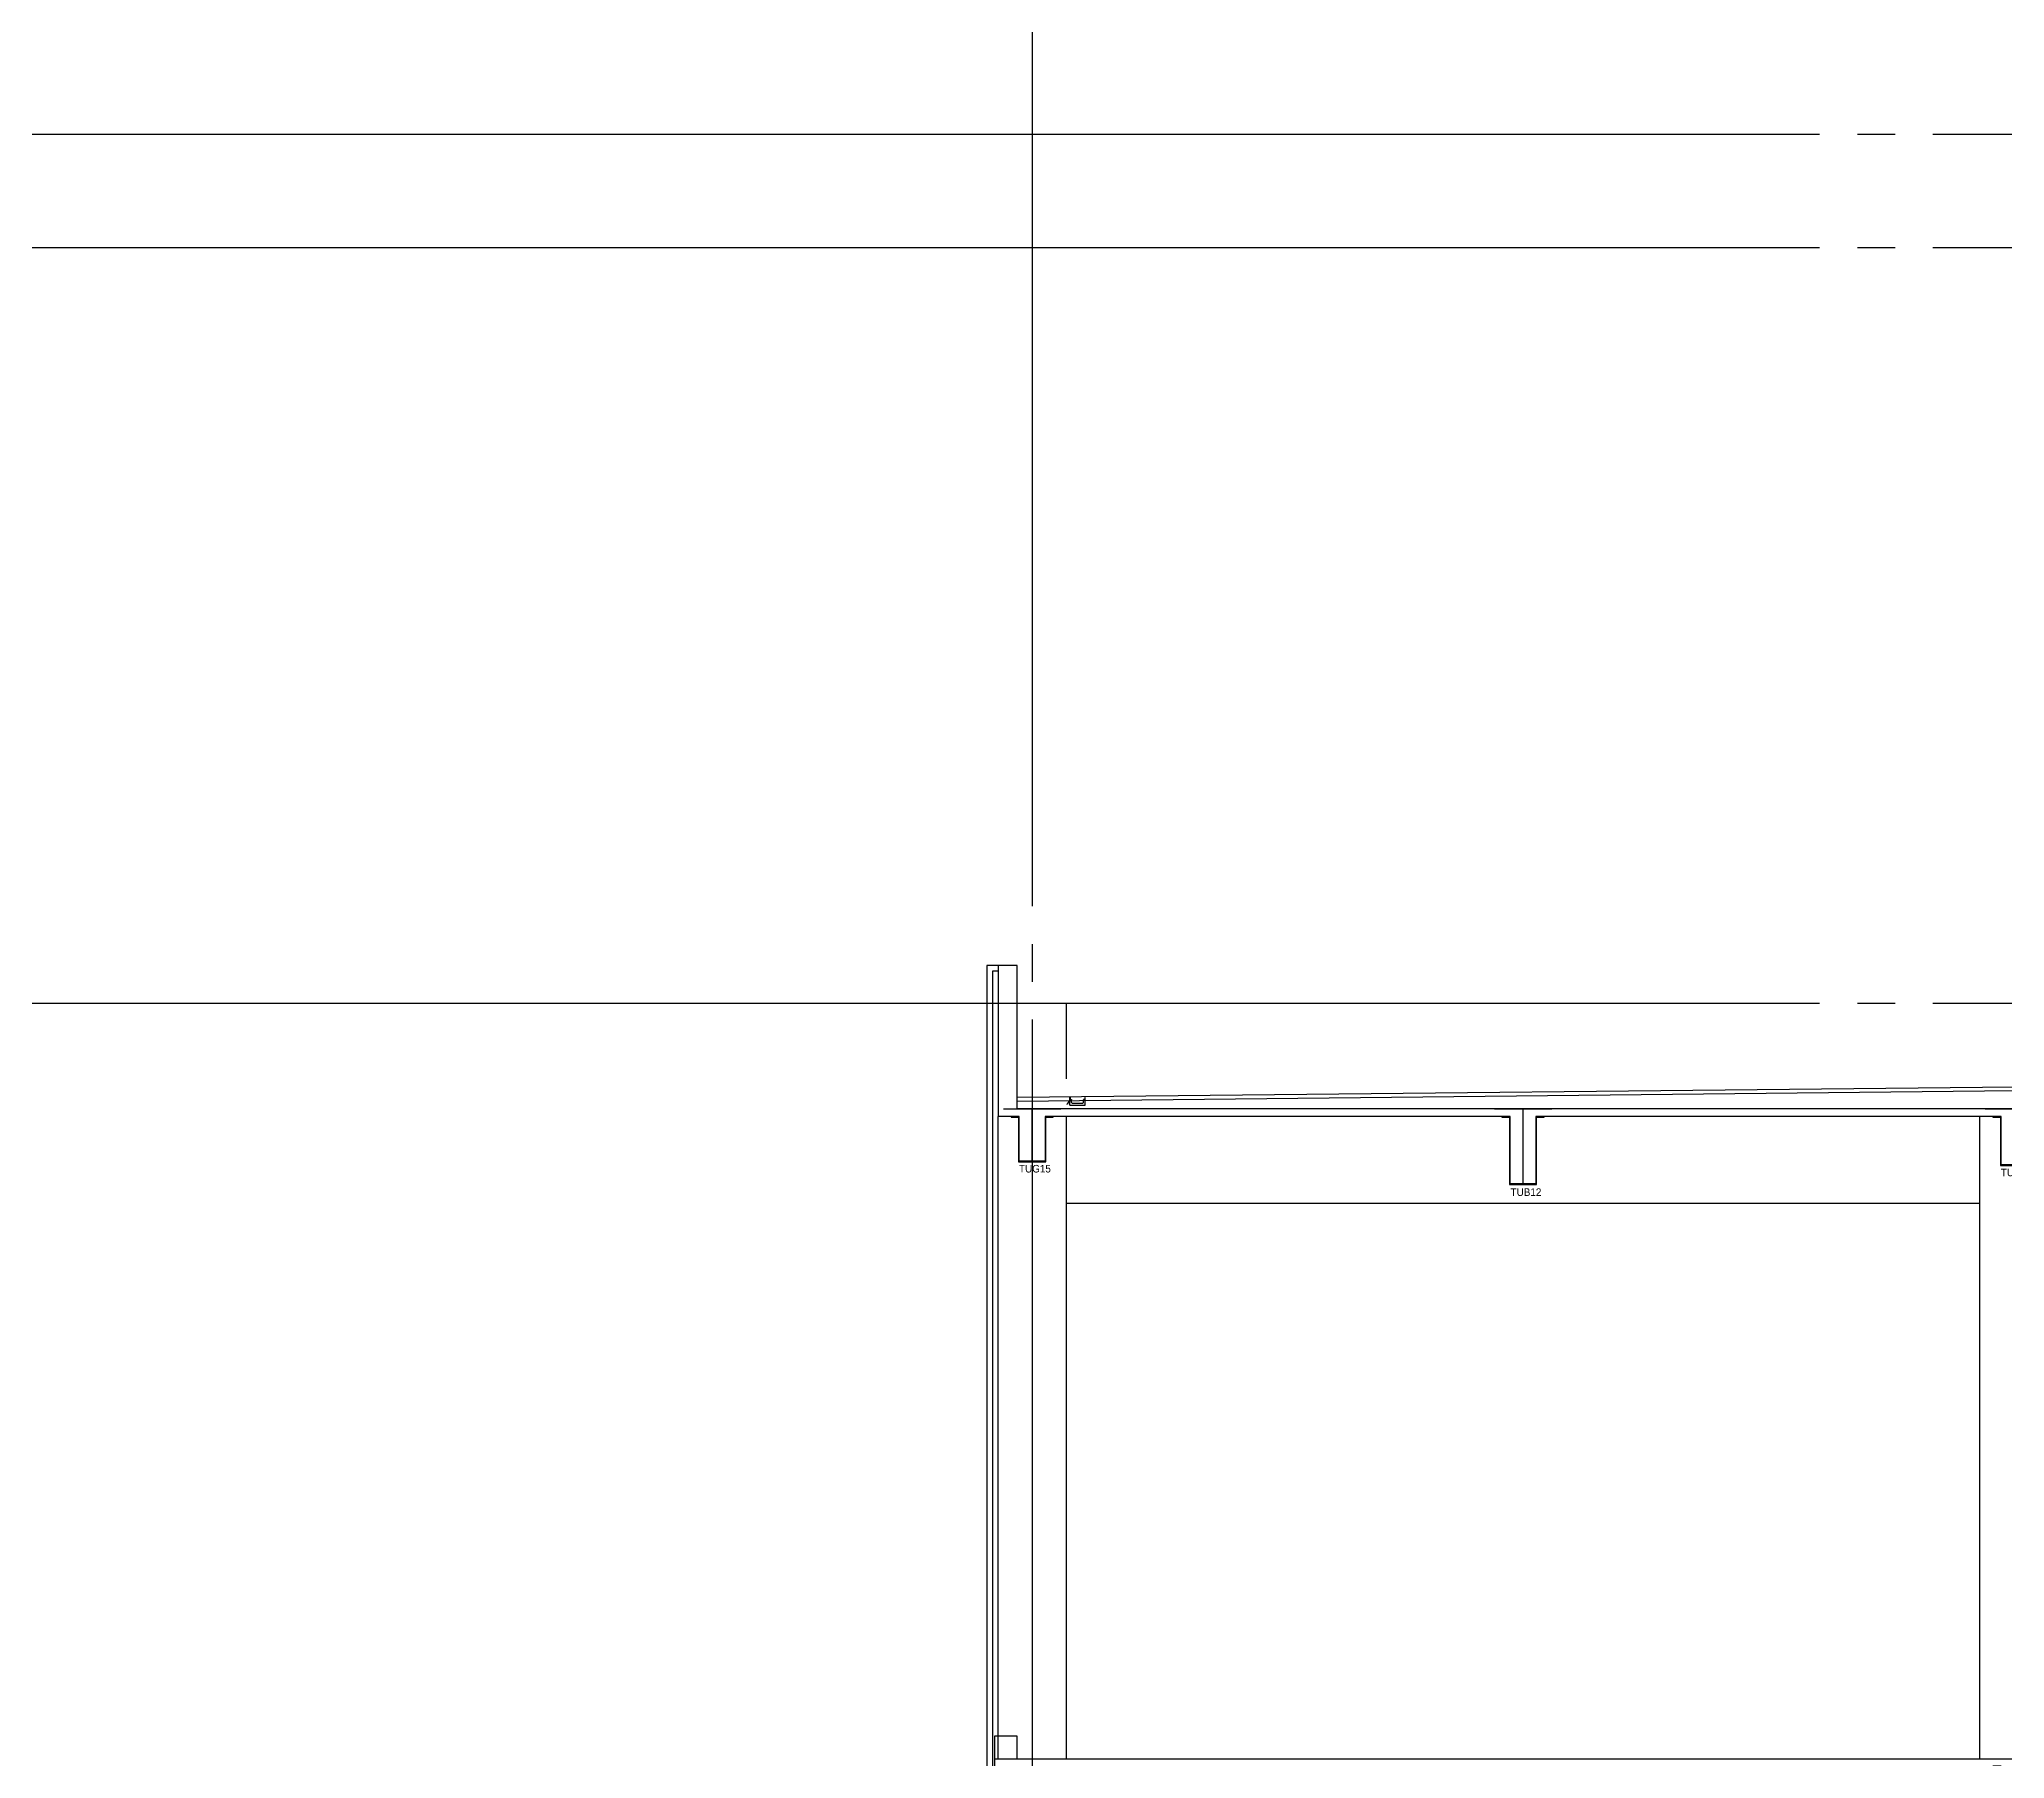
# Model space of a CAD drawing. Extents: x 152195838 to 323921156, y 365159662 to 730681027.
# Drawn here: x 160247361 to 160273384, y 365212063 to 365234821 of the extents above; entities that cross this region are included whole.
import ezdxf
from ezdxf.enums import TextEntityAlignment as Align

# ---------------------------------------------------------------- set-up
doc = ezdxf.new("R2010")
doc.units = 0
doc.header["$MEASUREMENT"] = 0
doc.linetypes.add('CEN', pattern=[63, 60, -1, 1, -1])
doc.linetypes.add('H4', pattern=[4, 2, -2])
doc.layers.get('Defpoints').update_dxf_attribs({"linetype": 'CONTINUOUS'})
for name, color, linetype in [('4', 4, 'CONTINUOUS'), ('4A.TEC CEN', 1, 'CEN'), ('4A.TEC 마감선 1', 6, 'CONTINUOUS'), ('4A.TEC 벽체 1', 2, 'CONTINUOUS'), ('4A.TEC 벽체 3', 4, 'CONTINUOUS'), ('6A', 6, 'H4'), ('ELE', 4, 'CONTINUOUS'), ('FIN', 6, 'CONTINUOUS'), ('k-BESTO', 4, 'CONTINUOUS'), ('STL', 3, 'CONTINUOUS'), ('text', 3, 'CONTINUOUS'), ('㈜SE&C 기둥', 2, 'CONTINUOUS'), ('㈜SE&C 벽체 1', 2, 'CONTINUOUS'), ('㈜SE&C 벽체 4', 7, 'CONTINUOUS')]:
    doc.layers.add(name, color=color, linetype=linetype)
doc.layers.add('DEFPOINT', color=135, linetype='CONTINUOUS', plot=False)
doc.styles.add('돋움', font='')
doc.styles.get('돋움').set_extended_font_data('돋움')

# ---------------------------------------------------------------- blocks, each defined once
blk = doc.blocks.new('A$C30238f66')
at = {"layer": 'Defpoints'}
for p, q in [((0, 1114), (760, 1114)), ((380, 164), (380, 1114))]:
    blk.add_line(p, q, dxfattribs=at)
at = {"layer": 'k-BESTO'}
for p, q in [((100, 1014), (100, 1004)), ((210, 1014), (100, 1014)), ((100, 1014), (100, 1014)), ((100, 1004), (200, 1004)), ((200, 1004), (200, 164)), ((210, 174), (210, 1014)), ((660, 1014), (550, 1014)), ((550, 1014), (550, 174)), ((560, 164), (560, 1004)), ((560, 1004), (660, 1004)), ((660, 1004), (660, 1014)), ((200, 164), (560, 164)), ((550, 174), (210, 174))]:
    blk.add_line(p, q, dxfattribs=at)
at = {"layer": 'DEFPOINT', "linetype": 'ByBlock', "style": '돋움'}
blk.add_text('TUG8', height=100, dxfattribs=at).set_placement((206, 73), align=Align.MIDDLE_LEFT)
blk = doc.blocks.new('zw$1B78')
at = {"layer": '㈜SE&C 벽체 1'}
for p, q in [((0, 10000, -1667), (102100, 10000, -1667)), ((0, 10000, 102396), (0, 9900, 102396))]:
    blk.add_line(p, q, dxfattribs=at)
at = {"layer": '㈜SE&C 벽체 1', "elevation": 102396}
blk.add_lwpolyline([(300, 10300), (0, 10300), (0, 10000), (300, 10000)], close=True, dxfattribs=at)
at = {"layer": 'ELE'}
blk.add_blockref('A$C30238f66', (13120, 8886, -1667), dxfattribs=at)
blk = doc.blocks.new('zw$B727')
at = {"layer": '4'}
for p, q in [((0, 0), (0, 71)), ((200, 0), (0, 0)), ((200, 0), (200, 71))]:
    blk.add_line(p, q, dxfattribs=at)
at = {"layer": '6A'}
for p, q in [((180, 71), (200, 71)), ((180, 66), (198, 66)), ((198, 66), (236, 10)), ((200, 71), (241, 10))]:
    blk.add_line(p, q, dxfattribs=at)
at = {"layer": 'FIN'}
for p, q in [((20, 35), (20, 71)), ((20, 35), (35, 20)), ((35, 20), (165, 20)), ((165, 20), (180, 34)), ((180, 34), (180, 71))]:
    blk.add_line(p, q, dxfattribs=at)
at = {"layer": 'STL'}
for points in [[(0, 100), (2, 100, -0.414214), (4, 97), (4, 75), (17, 75, -0.414214), (20, 72), (20, 71), (0, 71)], [(200, 100), (198, 100, 0.414214), (196, 97), (196, 75), (183, 75, 0.414214), (180, 72), (180, 71), (200, 71)]]:
    blk.add_lwpolyline(points, format="xyb", close=True, dxfattribs=at)
blk = doc.blocks.new('A$C7c49193b')
at = {"layer": 'Defpoints'}
for p, q in [((0, 865), (760, 865)), ((380, 165), (380, 865))]:
    blk.add_line(p, q, dxfattribs=at)
at = {"layer": 'k-BESTO'}
for p, q in [((100, 765), (100, 755)), ((210, 765), (100, 765)), ((100, 765), (100, 765)), ((100, 755), (200, 755)), ((200, 755), (200, 165)), ((210, 175), (210, 765)), ((660, 765), (550, 765)), ((550, 765), (550, 175)), ((560, 165), (560, 755)), ((560, 755), (660, 755)), ((660, 755), (660, 765)), ((200, 165), (560, 165)), ((550, 175), (210, 175))]:
    blk.add_line(p, q, dxfattribs=at)
at = {"layer": 'DEFPOINT', "linetype": 'ByBlock', "style": '돋움'}
blk.add_text('TUG15', height=100, dxfattribs=at).set_placement((206, 74), align=Align.MIDDLE_LEFT)
blk = doc.blocks.new('A$Ca25875d5')
at = {"layer": 'Defpoints'}
for p, q in [((0, 915), (760, 915)), ((380, 165), (380, 915))]:
    blk.add_line(p, q, dxfattribs=at)
at = {"layer": 'k-BESTO'}
for p, q in [((100, 815), (100, 805)), ((210, 815), (100, 815)), ((100, 815), (100, 815)), ((100, 805), (200, 805)), ((200, 805), (200, 165)), ((210, 175), (210, 815)), ((660, 815), (550, 815)), ((550, 815), (550, 175)), ((560, 165), (560, 805)), ((560, 805), (660, 805)), ((660, 805), (660, 815)), ((200, 165), (560, 165)), ((550, 175), (210, 175))]:
    blk.add_line(p, q, dxfattribs=at)
at = {"layer": 'DEFPOINT', "linetype": 'ByBlock', "style": '돋움'}
blk.add_text('TUG16', height=100, dxfattribs=at).set_placement((206, 74), align=Align.MIDDLE_LEFT)
blk = doc.blocks.new('A$C56915971')
at = {"layer": 'Defpoints'}
for p, q in [((0, 1175), (760, 1175)), ((380, 175), (380, 1175))]:
    blk.add_line(p, q, dxfattribs=at)
at = {"layer": 'k-BESTO'}
for p, q in [((100, 1075), (100, 1065)), ((210, 1075), (100, 1075)), ((100, 1075), (100, 1075)), ((100, 1065), (200, 1065)), ((200, 1065), (200, 175)), ((210, 185), (210, 1075)), ((660, 1075), (550, 1075)), ((550, 1075), (550, 185)), ((560, 175), (560, 1065)), ((560, 1065), (660, 1065)), ((660, 1065), (660, 1075)), ((200, 175), (560, 175)), ((550, 185), (210, 185))]:
    blk.add_line(p, q, dxfattribs=at)
at = {"layer": 'DEFPOINT', "linetype": 'ByBlock', "style": '돋움'}
blk.add_text('TUB12', height=100, dxfattribs=at).set_placement((215, 74), align=Align.MIDDLE_LEFT)
blk = doc.blocks.new('zw$BC68')
at = {"layer": '4A.TEC 마감선 1', "color": 6, "ltscale": 0.5}
for p, q in [((23850, 9000, -1667), (250, 8750, -1667)), ((23850, 8950, -1667), (250, 8700, -1667))]:
    blk.add_line(p, q, dxfattribs=at)
at = {"layer": '㈜SE&C 기둥', "color": 8, "ltscale": 0.5, "elevation": -1667}
for points in [[(0, 0), (0, 8500)], [(900, 8500), (900, 0)], [(13000, 0), (13000, 8500)]]:
    blk.add_lwpolyline(points, dxfattribs=at)
at = {"layer": '㈜SE&C 벽체 1'}
for p, q in [((23850, 8600, -1667), (250, 8600, -1667)), ((280, 8500, -1667), (0, 8500, -1667)), ((6780, 8500, -1667), (620, 8500, -1667)), ((13280, 8500, -1667), (7120, 8500, -1667))]:
    blk.add_line(p, q, dxfattribs=at)
at = {"layer": '㈜SE&C 벽체 1', "elevation": -1667}
blk.add_lwpolyline([(250, 8600), (250, 10500), (0, 10500), (0, 8500)], dxfattribs=at)
at = {"layer": '㈜SE&C 벽체 4'}
blk.add_line((13000, 7350, -1667), (900, 7350, -1667), dxfattribs=at)
at = {"layer": '4A.TEC 벽체 1', "xscale": -1}
blk.add_blockref('zw$B727', (1150, 8650, -1667), dxfattribs=at)
at = {"layer": 'ELE'}
for name, p in [('A$C7c49193b', (70, 7735, -1667)), ('A$C56915971', (6570, 7425, -1667)), ('A$Ca25875d5', (13070, 7685, -1667))]:
    blk.add_blockref(name, p, dxfattribs=at)

msp = doc.modelspace()

# ---------------------------------------------------------------- linework, layer by layer
at = {"layer": '4A.TEC CEN', "color": 8, "ltscale": 500}
for p, q in [((160209434.12, 365233563.33), (160440798.99, 365233563.33)), ((160209434.12, 365232063.33), (160440798.99, 365232063.33)), ((160209434.12, 365222063.33), (160440798.99, 365222063.33))]:
    msp.add_line(p, q, dxfattribs=at)
at = {"layer": '4A.TEC CEN', "color": 8, "ltscale": 500, "flags": 128}
msp.add_lwpolyline([(160260506.95, 365253346.04), (160260506.95, 365183761.87)], dxfattribs=at)
at = {"layer": '4A.TEC 벽체 3'}
for points in [[(160260056.95, 365222563.33), (160259906.95, 365222563.33), (160259906.95, 365194063.33)], [(160260056.95, 365222488.33), (160259981.95, 365222488.33), (160259981.95, 365194063.33)]]:
    msp.add_lwpolyline(points, dxfattribs=at)
at = {"layer": '㈜SE&C 기둥', "color": 8, "ltscale": 0.5}
msp.add_line((160260956.95, 365222063.33), (160260956.95, 365221063.33), dxfattribs=at)

# ---------------------------------------------------------------- block references
at = {"layer": 'text'}
for name, p in [('zw$BC68', (160260056.95, 365212063.33, 1666.67)), ('zw$1B78', (160260006.95, 365202063.33, 1666.67))]:
    msp.add_blockref(name, p, dxfattribs=at)

doc.saveas('drawing.dxf')
